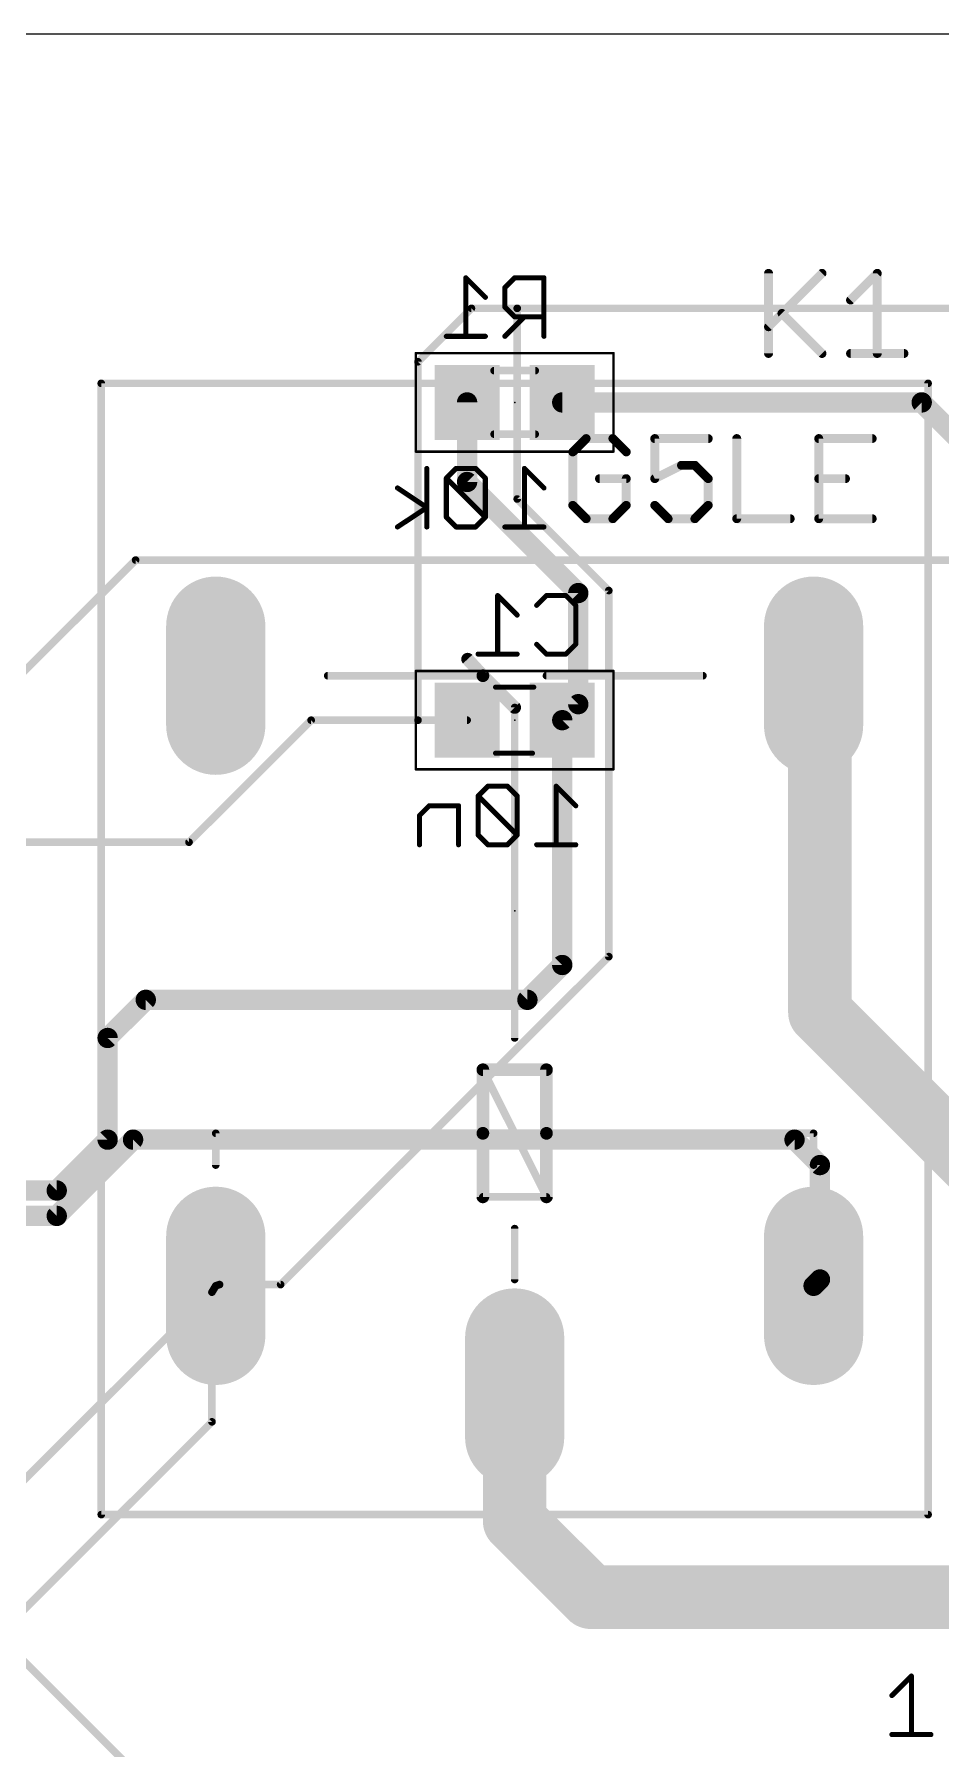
# Model space of a CAD drawing. Extents: x -1 to 57.9, y -5.8 to 55.6.
# Drawn here: x 19.62 to 37.72, y 21.36 to 55.62 of the extents above; entities that cross this region are included whole.
import ezdxf

# ---------------------------------------------------------------- set-up
doc = ezdxf.new("R2010")
doc.units = 0
for name, color, linetype in [('1', 22, 'CONTINUOUS'), ('16', 175, 'CONTINUOUS'), ('17', 82, 'CONTINUOUS'), ('20', 7, 'CONTINUOUS'), ('21', 253, 'CONTINUOUS'), ('23', 7, 'CONTINUOUS'), ('24', 7, 'CONTINUOUS'), ('25', 253, 'CONTINUOUS'), ('26', 253, 'CONTINUOUS'), ('27', 253, 'CONTINUOUS'), ('28', 253, 'CONTINUOUS'), ('40', 175, 'CONTINUOUS'), ('52', 253, 'CONTINUOUS')]:
    doc.layers.add(name, color=color, linetype=linetype)

# ---------------------------------------------------------------- blocks, each defined once
blk = doc.blocks.new('RECT')
blk.add_solid([(-0.5, -0.5), (0.5, -0.5), (-0.5, 0.5), (0.5, 0.5)])
blk = doc.blocks.new('LONGP100')
at = {"const_width": 1}
blk.add_lwpolyline([(-0.5, 0), (0.5, 0)], dxfattribs=at)
at = {"const_width": 0.5}
for points in [[(-0.5, 0.25, 1), (-0.5, -0.25)], [(0.5, -0.25, 1), (0.5, 0.25)]]:
    blk.add_lwpolyline(points, format="xyb", dxfattribs=at)

msp = doc.modelspace()

# ---------------------------------------------------------------- linework, layer by layer
at = {"layer": '1'}
for points, const_width in [([(17.3736, 40.8432), (21.6408, 45.1104)], 0.1524), ([(21.6408, 45.1104), (45.5676, 45.1104)], 0.1524), ([(35.306, 42.672), (35.179, 42.799)], 1.27), ([(35.306, 36.068), (35.306, 42.672)], 1.27), ([(45.6438, 25.7302), (35.306, 36.068)], 1.27), ([(20.066, 32.004), (21.59, 33.528)], 0.4064), ([(21.59, 33.528), (34.798, 33.528)], 0.4064), ([(34.798, 33.528), (35.306, 33.02)], 0.4064), ([(35.306, 33.02), (35.306, 30.734)], 0.4064), ([(12.954, 32.004), (20.066, 32.004)], 0.4064), ([(35.306, 30.734), (35.179, 30.607)], 0.4064), ([(23.1648, 30.48), (23.241, 30.607)], 0.1524), ([(23.1648, 30.48), (23.1648, 27.8892)], 0.1524), ([(29.21, 25.908), (29.21, 28.575)], 1.27), ([(23.1648, 27.8892), (18.8976, 23.622)], 0.1524), ([(30.734, 24.384), (29.21, 25.908)], 1.27), ([(41.91, 24.384), (30.734, 24.384)], 1.27), ([(23.0124, 19.5072), (18.8976, 23.622)], 0.1524)]:
    msp.add_lwpolyline(points, dxfattribs=dict(at, const_width=const_width))
for points, const_width in [([(21.6408, 45.1485, 1), (21.6408, 45.0723)], 0.0762), ([(21.6677, 45.0835, 1), (21.6139, 45.1373)], 0.0762), ([(35.4035, 43.0235, 1), (34.9545, 42.5745)], 0.635), ([(35.6235, 42.672, 1), (34.9885, 42.672)], 0.635), ([(35.0815, 42.4475, 1), (35.5305, 42.8965)], 0.635), ([(35.5305, 36.2925, 1), (35.0815, 35.8435)], 0.635), ([(34.9885, 36.068, 1), (35.6235, 36.068)], 0.635), ([(21.59, 33.6296, 1), (21.59, 33.4264)], 0.2032), ([(21.6618, 33.4562, 1), (21.5182, 33.5998)], 0.2032), ([(34.8698, 33.5998, 1), (34.7262, 33.4562)], 0.2032), ([(34.798, 33.4264, 1), (34.798, 33.6296)], 0.2032), ([(35.4076, 33.02, 1), (35.2044, 33.02)], 0.2032), ([(35.2342, 32.9482, 1), (35.3778, 33.0918)], 0.2032), ([(20.066, 31.9024, 1), (20.066, 32.1056)], 0.2032), ([(19.9942, 32.0758, 1), (20.1378, 31.9322)], 0.2032), ([(35.2044, 30.734, 1), (35.4076, 30.734)], 0.2032), ([(35.3778, 30.6622, 1), (35.2342, 30.8058)], 0.2032), ([(23.2029, 30.48, 1), (23.1267, 30.48)], 0.0762), ([(23.1321, 30.4996, 1), (23.1975, 30.4604)], 0.0762), ([(23.2737, 30.5874, 1), (23.2083, 30.6266)], 0.0762), ([(35.1072, 30.6788, 1), (35.2508, 30.5352)], 0.2032), ([(29.5275, 28.575, 1), (28.8925, 28.575)], 0.635), ([(23.1267, 27.8892, 1), (23.2029, 27.8892)], 0.0762), ([(23.1917, 27.8623, 1), (23.1379, 27.9161)], 0.0762), ([(29.4345, 26.1325, 1), (28.9855, 25.6835)], 0.635), ([(28.8925, 25.908, 1), (29.5275, 25.908)], 0.635), ([(30.734, 24.7015, 1), (30.734, 24.0665)], 0.635), ([(30.5095, 24.1595, 1), (30.9585, 24.6085)], 0.635)]:
    msp.add_lwpolyline(points, format="xyb", dxfattribs=dict(at, const_width=const_width))
at = {"layer": '16'}
for points, const_width in [([(28.3464, 50.1396), (27.2796, 49.0728)], 0.1524), ([(29.2608, 50.1396), (28.3464, 50.1396)], 0.1524), ([(45.4152, 50.1396), (29.2608, 50.1396)], 0.1524), ([(29.2608, 46.3296), (29.2608, 50.1396)], 0.1524), ([(27.2796, 49.0728), (27.2796, 41.91)], 0.1524), ([(28.26, 48.26), (28.26, 46.67)], 0.4064), ([(37.338, 48.26), (30.16, 48.26)], 0.4064), ([(39.37, 46.228), (37.338, 48.26)], 0.4064), ([(28.26, 46.67), (30.48, 44.45)], 0.4064), ([(31.0896, 44.5008), (29.2608, 46.3296)], 0.1524), ([(30.48, 44.45), (30.48, 42.23)], 0.4064), ([(31.0896, 37.1856), (31.0896, 44.5008)], 0.1524), ([(30.48, 42.23), (30.16, 41.91)], 0.4064), ([(22.7076, 39.4716), (25.146, 41.91)], 0.1524), ([(25.146, 41.91), (27.2796, 41.91)], 0.1524), ([(27.2796, 41.91), (28.26, 41.91)], 0.1524), ([(30.16, 41.91), (30.16, 37.018)], 0.4064), ([(16.6116, 39.4716), (22.7076, 39.4716)], 0.1524), ([(24.5364, 30.6324), (31.0896, 37.1856)], 0.1524), ([(30.16, 37.018), (29.464, 36.322)], 0.4064), ([(21.844, 36.322), (21.082, 35.56)], 0.4064), ([(29.464, 36.322), (21.844, 36.322)], 0.4064), ([(21.082, 35.56), (21.082, 33.528)], 0.4064), ([(21.082, 33.528), (20.066, 32.512)], 0.4064), ([(20.066, 32.512), (13.716, 32.512)], 0.4064), ([(23.1648, 30.48), (18.1356, 25.4508)], 0.1524), ([(23.1648, 30.48), (23.241, 30.607)], 0.1524), ([(23.3172, 30.6324), (23.241, 30.607)], 0.1524), ([(23.3172, 30.6324), (24.5364, 30.6324)], 0.1524)]:
    msp.add_lwpolyline(points, dxfattribs=dict(at, const_width=const_width))
for points, const_width in [([(28.3464, 50.1777, 1), (28.3464, 50.1015)], 0.0762), ([(28.3733, 50.1127, 1), (28.3195, 50.1665)], 0.0762), ([(29.2608, 50.1777, 1), (29.2608, 50.1015)], 0.0762), ([(29.2989, 50.1396, 1), (29.2227, 50.1396)], 0.0762), ([(29.2608, 50.1015, 1), (29.2608, 50.1777)], 0.0762), ([(27.3177, 49.0728, 1), (27.2415, 49.0728)], 0.0762), ([(27.2527, 49.0997, 1), (27.3065, 49.0459)], 0.0762), ([(28.3616, 48.26, 1), (28.1584, 48.26)], 0.2032), ([(30.16, 48.3616, 1), (30.16, 48.1584)], 0.2032), ([(37.4098, 48.3318, 1), (37.2662, 48.1882)], 0.2032), ([(37.338, 48.1584, 1), (37.338, 48.3616)], 0.2032), ([(28.1584, 46.67, 1), (28.3616, 46.67)], 0.2032), ([(28.3318, 46.7418, 1), (28.1882, 46.5982)], 0.2032), ([(29.2227, 46.3296, 1), (29.2989, 46.3296)], 0.0762), ([(29.2877, 46.3565, 1), (29.2339, 46.3027)], 0.0762), ([(30.5816, 44.45, 1), (30.3784, 44.45)], 0.2032), ([(30.4082, 44.3782, 1), (30.5518, 44.5218)], 0.2032), ([(31.1277, 44.5008, 1), (31.0515, 44.5008)], 0.0762), ([(31.0627, 44.4739, 1), (31.1165, 44.5277)], 0.0762), ([(30.3784, 42.23, 1), (30.5816, 42.23)], 0.2032), ([(30.5518, 42.1582, 1), (30.4082, 42.3018)], 0.2032), ([(25.146, 41.9481, 1), (25.146, 41.8719)], 0.0762), ([(25.1729, 41.8831, 1), (25.1191, 41.9369)], 0.0762), ([(27.2796, 41.9481, 1), (27.2796, 41.8719)], 0.0762), ([(27.2415, 41.91, 1), (27.3177, 41.91)], 0.0762), ([(27.2796, 41.8719, 1), (27.2796, 41.9481)], 0.0762), ([(28.26, 41.8719, 1), (28.26, 41.9481)], 0.0762), ([(30.2616, 41.91, 1), (30.0584, 41.91)], 0.2032), ([(30.0882, 41.9818, 1), (30.2318, 41.8382)], 0.2032), ([(22.6807, 39.4985, 1), (22.7345, 39.4447)], 0.0762), ([(22.7076, 39.4335, 1), (22.7076, 39.5097)], 0.0762), ([(30.0584, 37.018, 1), (30.2616, 37.018)], 0.2032), ([(30.2318, 36.9462, 1), (30.0882, 37.0898)], 0.2032), ([(31.0515, 37.1856, 1), (31.1277, 37.1856)], 0.0762), ([(31.1165, 37.1587, 1), (31.0627, 37.2125)], 0.0762), ([(21.844, 36.4236, 1), (21.844, 36.2204)], 0.2032), ([(21.9158, 36.2502, 1), (21.7722, 36.3938)], 0.2032), ([(29.3922, 36.3938, 1), (29.5358, 36.2502)], 0.2032), ([(29.464, 36.2204, 1), (29.464, 36.4236)], 0.2032), ([(21.1836, 35.56, 1), (20.9804, 35.56)], 0.2032), ([(21.0102, 35.6318, 1), (21.1538, 35.4882)], 0.2032), ([(20.9804, 33.528, 1), (21.1836, 33.528)], 0.2032), ([(21.1538, 33.4562, 1), (21.0102, 33.5998)], 0.2032), ([(19.9942, 32.5838, 1), (20.1378, 32.4402)], 0.2032), ([(20.066, 32.4104, 1), (20.066, 32.6136)], 0.2032), ([(23.1321, 30.4996, 1), (23.1975, 30.4604)], 0.0762), ([(23.1917, 30.4531, 1), (23.1379, 30.5069)], 0.0762), ([(23.229, 30.6431, 1), (23.253, 30.5709)], 0.0762), ([(23.2737, 30.5874, 1), (23.2083, 30.6266)], 0.0762), ([(23.3172, 30.6705, 1), (23.3172, 30.5943)], 0.0762), ([(23.3292, 30.5963, 1), (23.3052, 30.6685)], 0.0762), ([(24.5095, 30.6593, 1), (24.5633, 30.6055)], 0.0762), ([(24.5364, 30.5943, 1), (24.5364, 30.6705)], 0.0762)]:
    msp.add_lwpolyline(points, format="xyb", dxfattribs=dict(at, const_width=const_width))
at = {"layer": '20'}
msp.add_line((52.502, 55.616), (-1.016, 55.616), dxfattribs=at)
at = {"layer": '21'}
for points, const_width in [([(20.955, 26.035), (20.955, 48.641)], 0.1524), ([(37.465, 48.641), (20.955, 48.641)], 0.1524), ([(37.465, 48.641), (37.465, 26.035)], 0.1524), ([(28.575, 42.799), (28.2702, 43.1292)], 0.254), ([(25.4762, 42.799), (28.575, 42.799)], 0.1524), ([(29.21, 42.164), (28.575, 42.799)], 0.254), ([(29.845, 42.799), (32.9692, 42.799)], 0.1524), ([(29.21, 35.56), (29.21, 42.164)], 0.1524), ([(29.845, 34.925), (28.575, 34.925)], 0.254), ([(28.575, 34.925), (28.575, 33.655)], 0.254), ([(29.845, 32.385), (28.575, 34.925)], 0.1524), ([(29.845, 33.655), (29.845, 34.925)], 0.254), ([(23.241, 33.02), (23.241, 33.655)], 0.1524), ([(23.241, 33.655), (28.575, 33.655)], 0.1524), ([(28.575, 33.655), (28.575, 32.385)], 0.254), ([(29.845, 32.385), (29.845, 33.655)], 0.254), ([(29.845, 33.655), (35.179, 33.655)], 0.1524), ([(35.179, 33.655), (35.179, 33.02)], 0.1524), ([(28.575, 32.385), (29.845, 32.385)], 0.1524), ([(29.21, 30.734), (29.21, 31.75)], 0.1524), ([(20.955, 26.035), (37.465, 26.035)], 0.1524)]:
    msp.add_lwpolyline(points, dxfattribs=dict(at, const_width=const_width))
for points, const_width in [([(20.9931, 48.641, 1), (20.9169, 48.641)], 0.0762), ([(20.955, 48.6791, 1), (20.955, 48.6029)], 0.0762), ([(37.5031, 48.641, 1), (37.4269, 48.641)], 0.0762), ([(37.465, 48.6029, 1), (37.465, 48.6791)], 0.0762), ([(28.3169, 43.1723, 1), (28.2235, 43.0861)], 0.127), ([(25.4762, 42.8371, 1), (25.4762, 42.7609)], 0.0762), ([(28.6199, 42.8439, 1), (28.5301, 42.7541)], 0.127), ([(28.5283, 42.7559, 1), (28.6217, 42.8421)], 0.127), ([(28.575, 42.7609, 1), (28.575, 42.8371)], 0.0762), ([(29.845, 42.8371, 1), (29.845, 42.7609)], 0.0762), ([(32.9692, 42.7609, 1), (32.9692, 42.8371)], 0.0762), ([(29.1651, 42.1191, 1), (29.2549, 42.2089)], 0.127), ([(29.2481, 42.164, 1), (29.1719, 42.164)], 0.0762), ([(29.1719, 35.56, 1), (29.2481, 35.56)], 0.0762), ([(28.575, 34.9885, 1), (28.575, 34.8615)], 0.127), ([(28.6385, 34.925, 1), (28.5115, 34.925)], 0.127), ([(28.6091, 34.942, 1), (28.5409, 34.908)], 0.0762), ([(29.9085, 34.925, 1), (29.7815, 34.925)], 0.127), ([(29.845, 34.8615, 1), (29.845, 34.9885)], 0.127), ([(23.2791, 33.655, 1), (23.2029, 33.655)], 0.0762), ([(23.241, 33.6931, 1), (23.241, 33.6169)], 0.0762), ([(28.6385, 33.655, 1), (28.5115, 33.655)], 0.127), ([(28.5115, 33.655, 1), (28.6385, 33.655)], 0.127), ([(28.575, 33.6169, 1), (28.575, 33.6931)], 0.0762), ([(29.9085, 33.655, 1), (29.7815, 33.655)], 0.127), ([(29.7815, 33.655, 1), (29.9085, 33.655)], 0.127), ([(29.845, 33.6931, 1), (29.845, 33.6169)], 0.0762), ([(35.2171, 33.655, 1), (35.1409, 33.655)], 0.0762), ([(35.179, 33.6169, 1), (35.179, 33.6931)], 0.0762), ([(23.2029, 33.02, 1), (23.2791, 33.02)], 0.0762), ([(35.1409, 33.02, 1), (35.2171, 33.02)], 0.0762), ([(28.5115, 32.385, 1), (28.6385, 32.385)], 0.127), ([(28.575, 32.4231, 1), (28.575, 32.3469)], 0.0762), ([(29.7815, 32.385, 1), (29.9085, 32.385)], 0.127), ([(29.8109, 32.368, 1), (29.8791, 32.402)], 0.0762), ([(29.845, 32.3469, 1), (29.845, 32.4231)], 0.0762), ([(29.2481, 31.75, 1), (29.1719, 31.75)], 0.0762), ([(29.1719, 30.734, 1), (29.2481, 30.734)], 0.0762), ([(20.955, 26.0731, 1), (20.955, 25.9969)], 0.0762), ([(20.9169, 26.035, 1), (20.9931, 26.035)], 0.0762), ([(37.4269, 26.035, 1), (37.5031, 26.035)], 0.0762), ([(37.465, 25.9969, 1), (37.465, 26.0731)], 0.0762)]:
    msp.add_lwpolyline(points, format="xyb", dxfattribs=dict(at, const_width=const_width))
at = {"layer": '23'}
msp.add_point((29.21, 38.1), dxfattribs=at)
at = {"layer": '24'}
for p in [(29.21, 48.26), (29.21, 41.91)]:
    msp.add_point(p, dxfattribs=at)
at = {"layer": '25', "const_width": 0.1778}
for points in [[(34.2796, 50.8395), (34.2796, 49.2379)], [(34.2796, 49.7718), (35.3473, 50.8395)], [(35.9167, 50.3056), (36.4506, 50.8395)], [(36.4506, 50.8395), (36.4506, 49.2379)], [(34.5465, 50.0387), (35.3473, 49.2379)], [(35.9167, 49.2379), (36.9845, 49.2379)]]:
    msp.add_lwpolyline(points, dxfattribs=at)
at = {"layer": '25', "const_width": 0.0889}
for points in [[(34.324, 50.8395, 1), (34.2351, 50.8395)], [(35.3787, 50.808, 1), (35.3159, 50.8709)], [(36.495, 50.8395, 1), (36.4061, 50.8395)], [(36.482, 50.808, 1), (36.4192, 50.8709)], [(35.8853, 50.337, 1), (35.9482, 50.2742)], [(34.5779, 50.0701, 1), (34.5151, 50.0073)], [(34.2482, 49.8032, 1), (34.311, 49.7403)], [(34.2351, 49.2379, 1), (34.324, 49.2379)], [(35.3159, 49.2065, 1), (35.3787, 49.2693)], [(35.9167, 49.2824, 1), (35.9167, 49.1935)], [(36.4061, 49.2379, 1), (36.495, 49.2379)], [(36.9845, 49.1935, 1), (36.9845, 49.2824)]]:
    msp.add_lwpolyline(points, format="xyb", dxfattribs=at)
at = {"layer": '26', "const_width": 0.0508}
for points in [[(28.253, 50.7682, 1), (28.217, 50.7322)], [(28.2604, 50.7502, 1), (28.2096, 50.7502)], [(29.2095, 50.7756, 1), (29.2095, 50.7248)], [(29.2275, 50.7322, 1), (29.1915, 50.7682)], [(29.8196, 50.7502, 1), (29.7688, 50.7502)], [(29.7942, 50.7248, 1), (29.7942, 50.7756)], [(28.6068, 50.3424, 1), (28.6428, 50.3784)], [(28.9966, 50.5733, 1), (29.0326, 50.5373)], [(29.04, 50.5553, 1), (28.9892, 50.5553)], [(29.0326, 50.1835, 1), (28.9966, 50.1475)], [(28.9892, 50.1655, 1), (29.04, 50.1655)], [(29.2095, 49.996, 1), (29.2095, 49.9452)], [(29.4224, 49.9526, 1), (29.3864, 49.9886)], [(29.7942, 49.9452, 1), (29.7942, 49.996)], [(29.1915, 49.9526, 1), (29.2275, 49.9886)], [(27.8452, 49.6062, 1), (27.8452, 49.5554)], [(28.2096, 49.5808, 1), (28.2604, 49.5808)], [(28.6248, 49.5554, 1), (28.6248, 49.6062)], [(28.9966, 49.5988, 1), (29.0326, 49.5628)], [(29.7688, 49.5808, 1), (29.8196, 49.5808)], [(28.888, 44.4182, 1), (28.852, 44.3822)], [(28.8954, 44.4002, 1), (28.8446, 44.4002)], [(29.6316, 44.2233, 1), (29.6676, 44.1873)], [(29.8445, 44.4256, 1), (29.8445, 44.3748)], [(29.8625, 44.3822, 1), (29.8265, 44.4182)], [(30.2523, 44.4182, 1), (30.2163, 44.3822)], [(30.2343, 44.3748, 1), (30.2343, 44.4256)], [(30.4546, 44.2053, 1), (30.4038, 44.2053)], [(30.4112, 44.1873, 1), (30.4472, 44.2233)], [(29.2418, 43.9924, 1), (29.2778, 44.0284)], [(28.4802, 43.2562, 1), (28.4802, 43.2054)], [(28.8446, 43.2308, 1), (28.8954, 43.2308)], [(29.2598, 43.2054, 1), (29.2598, 43.2562)], [(29.6676, 43.4437, 1), (29.6316, 43.4077)], [(29.8445, 43.2562, 1), (29.8445, 43.2054)], [(29.8265, 43.2128, 1), (29.8625, 43.2488)], [(30.2163, 43.2488, 1), (30.2523, 43.2128)], [(30.2343, 43.2054, 1), (30.2343, 43.2562)], [(30.4038, 43.4257, 1), (30.4546, 43.4257)], [(30.4472, 43.4077, 1), (30.4112, 43.4437)]]:
    msp.add_lwpolyline(points, format="xyb", dxfattribs=at)
at = {"layer": '26', "const_width": 0.1016}
for points in [[(28.6248, 50.3604), (28.235, 50.7502)], [(28.235, 50.7502), (28.235, 49.5808)], [(29.2095, 50.7502), (29.0146, 50.5553)], [(29.7942, 50.7502), (29.2095, 50.7502)], [(29.7942, 49.5808), (29.7942, 50.7502)], [(29.0146, 50.5553), (29.0146, 50.1655)], [(29.0146, 50.1655), (29.2095, 49.9706)], [(29.4044, 49.9706), (29.0146, 49.5808)], [(29.2095, 49.9706), (29.7942, 49.9706)], [(28.6248, 49.5808), (27.8452, 49.5808)], [(29.2598, 44.0104), (28.87, 44.4002)], [(28.87, 44.4002), (28.87, 43.2308)], [(29.6496, 44.2053), (29.8445, 44.4002)], [(29.8445, 44.4002), (30.2343, 44.4002)], [(30.2343, 44.4002), (30.4292, 44.2053)], [(30.4292, 44.2053), (30.4292, 43.4257)], [(29.2598, 43.2308), (28.4802, 43.2308)], [(29.8445, 43.2308), (29.6496, 43.4257)], [(30.2343, 43.2308), (29.8445, 43.2308)], [(30.4292, 43.4257), (30.2343, 43.2308)]]:
    msp.add_lwpolyline(points, dxfattribs=at)
at = {"layer": '27'}
for points, const_width in [([(30.6372, 47.5375), (30.3703, 47.2705)], 0.1778), ([(31.1711, 47.5375), (30.6372, 47.5375)], 0.1778), ([(31.438, 47.2705), (31.1711, 47.5375)], 0.1778), ([(33.0751, 47.5375), (32.0074, 47.5375)], 0.1778), ([(32.0074, 47.5375), (32.0074, 46.7367)], 0.1778), ([(33.6446, 47.5375), (33.6446, 45.9359)], 0.1778), ([(36.3494, 47.5375), (35.2817, 47.5375)], 0.1778), ([(35.2817, 47.5375), (35.2817, 45.9359)], 0.1778), ([(30.3703, 47.2705), (30.3703, 46.2028)], 0.1778), ([(32.0074, 46.7367), (32.5413, 47.0036)], 0.1778), ([(32.5413, 47.0036), (32.8082, 47.0036)], 0.1778), ([(32.8082, 47.0036), (33.0751, 46.7367)], 0.1778), ([(31.438, 46.7367), (30.9041, 46.7367)], 0.1778), ([(31.438, 46.2028), (31.438, 46.7367)], 0.1778), ([(33.0751, 46.7367), (33.0751, 46.2028)], 0.1778), ([(35.2817, 46.7367), (35.8156, 46.7367)], 0.1778), ([(30.3703, 46.2028), (30.6372, 45.9359)], 0.1778), ([(31.1711, 45.9359), (31.438, 46.2028)], 0.1778), ([(32.2743, 45.9359), (32.0074, 46.2028)], 0.1778), ([(33.0751, 46.2028), (32.8082, 45.9359)], 0.1778), ([(30.6372, 45.9359), (31.1711, 45.9359)], 0.1778), ([(32.8082, 45.9359), (32.2743, 45.9359)], 0.1778), ([(33.6446, 45.9359), (34.7123, 45.9359)], 0.1778), ([(35.2817, 45.9359), (36.3494, 45.9359)], 0.1778), ([(36.7425, 22.4204), (37.1323, 22.8102)], 0.1016), ([(37.1323, 22.8102), (37.1323, 21.6408)], 0.1016), ([(36.7425, 21.6408), (37.5221, 21.6408)], 0.1016)]:
    msp.add_lwpolyline(points, dxfattribs=dict(at, const_width=const_width))
for points, const_width in [([(30.6372, 47.5819, 1), (30.6372, 47.493)], 0.0889), ([(30.6686, 47.506, 1), (30.6058, 47.5689)], 0.0889), ([(31.2025, 47.5689, 1), (31.1396, 47.506)], 0.0889), ([(31.1711, 47.493, 1), (31.1711, 47.5819)], 0.0889), ([(32.0074, 47.5819, 1), (32.0074, 47.493)], 0.0889), ([(32.0519, 47.5375, 1), (31.963, 47.5375)], 0.0889), ([(33.0751, 47.493, 1), (33.0751, 47.5819)], 0.0889), ([(33.689, 47.5375, 1), (33.6001, 47.5375)], 0.0889), ([(35.2817, 47.5819, 1), (35.2817, 47.493)], 0.0889), ([(35.3262, 47.5375, 1), (35.2373, 47.5375)], 0.0889), ([(36.3494, 47.493, 1), (36.3494, 47.5819)], 0.0889), ([(30.4147, 47.2705, 1), (30.3258, 47.2705)], 0.0889), ([(30.3388, 47.302, 1), (30.4017, 47.2391)], 0.0889), ([(31.4065, 47.2391, 1), (31.4694, 47.302)], 0.0889), ([(32.5413, 47.0481, 1), (32.5413, 46.9592)], 0.0889), ([(32.5612, 46.9639, 1), (32.5214, 47.0434)], 0.0889), ([(32.8396, 47.035, 1), (32.7768, 46.9722)], 0.0889), ([(32.8082, 46.9592, 1), (32.8082, 47.0481)], 0.0889), ([(30.9041, 46.7811, 1), (30.9041, 46.6922)], 0.0889), ([(31.4824, 46.7367, 1), (31.3935, 46.7367)], 0.0889), ([(31.438, 46.6922, 1), (31.438, 46.7811)], 0.0889), ([(31.9875, 46.7764, 1), (32.0273, 46.6969)], 0.0889), ([(31.963, 46.7367, 1), (32.0519, 46.7367)], 0.0889), ([(33.1196, 46.7367, 1), (33.0307, 46.7367)], 0.0889), ([(33.0437, 46.7053, 1), (33.1066, 46.7681)], 0.0889), ([(35.2817, 46.7811, 1), (35.2817, 46.6922)], 0.0889), ([(35.8156, 46.6922, 1), (35.8156, 46.7811)], 0.0889), ([(30.4017, 46.2343, 1), (30.3388, 46.1714)], 0.0889), ([(31.4694, 46.1714, 1), (31.4065, 46.2343)], 0.0889), ([(32.0389, 46.2343, 1), (31.976, 46.1714)], 0.0889), ([(33.1066, 46.1714, 1), (33.0437, 46.2343)], 0.0889), ([(30.3258, 46.2028, 1), (30.4147, 46.2028)], 0.0889), ([(30.6372, 45.9804, 1), (30.6372, 45.8915)], 0.0889), ([(30.6058, 45.9045, 1), (30.6686, 45.9673)], 0.0889), ([(31.1396, 45.9673, 1), (31.2025, 45.9045)], 0.0889), ([(31.1711, 45.8915, 1), (31.1711, 45.9804)], 0.0889), ([(31.3935, 46.2028, 1), (31.4824, 46.2028)], 0.0889), ([(32.2743, 45.9804, 1), (32.2743, 45.8915)], 0.0889), ([(32.2429, 45.9045, 1), (32.3058, 45.9673)], 0.0889), ([(32.7768, 45.9673, 1), (32.8396, 45.9045)], 0.0889), ([(32.8082, 45.8915, 1), (32.8082, 45.9804)], 0.0889), ([(33.0307, 46.2028, 1), (33.1196, 46.2028)], 0.0889), ([(33.6001, 45.9359, 1), (33.689, 45.9359)], 0.0889), ([(33.6446, 45.9804, 1), (33.6446, 45.8915)], 0.0889), ([(34.7123, 45.8915, 1), (34.7123, 45.9804)], 0.0889), ([(35.2817, 45.9804, 1), (35.2817, 45.8915)], 0.0889), ([(35.2373, 45.9359, 1), (35.3262, 45.9359)], 0.0889), ([(36.3494, 45.8915, 1), (36.3494, 45.9804)], 0.0889), ([(37.1577, 22.8102, 1), (37.1069, 22.8102)], 0.0508), ([(37.1503, 22.7922, 1), (37.1143, 22.8282)], 0.0508), ([(36.7245, 22.4384, 1), (36.7605, 22.4024)], 0.0508), ([(36.7425, 21.6662, 1), (36.7425, 21.6154)], 0.0508), ([(37.1069, 21.6408, 1), (37.1577, 21.6408)], 0.0508), ([(37.5221, 21.6154, 1), (37.5221, 21.6662)], 0.0508)]:
    msp.add_lwpolyline(points, format="xyb", dxfattribs=dict(at, const_width=const_width))
at = {"layer": '28', "const_width": 0.1016}
for points in [[(27.4554, 45.7708), (27.4554, 46.9402)], [(28.0401, 46.9402), (27.8452, 46.7453)], [(28.4299, 46.9402), (28.0401, 46.9402)], [(28.6248, 46.7453), (28.4299, 46.9402)], [(29.7942, 46.5504), (29.4044, 46.9402)], [(29.4044, 46.9402), (29.4044, 45.7708)], [(27.4554, 46.1606), (26.8707, 46.5504)], [(27.8452, 46.7453), (27.8452, 45.9657)], [(28.6248, 45.9657), (27.8452, 46.7453)], [(28.6248, 45.9657), (28.6248, 46.7453)], [(26.8707, 45.7708), (27.4554, 46.1606)], [(27.8452, 45.9657), (28.0401, 45.7708)], [(28.4299, 45.7708), (28.6248, 45.9657)], [(28.0401, 45.7708), (28.4299, 45.7708)], [(29.7942, 45.7708), (29.0146, 45.7708)], [(28.6751, 40.5902), (28.4802, 40.3953)], [(28.4802, 40.3953), (28.4802, 39.6157)], [(29.2598, 39.6157), (28.4802, 40.3953)], [(29.0649, 40.5902), (28.6751, 40.5902)], [(29.2598, 40.3953), (29.0649, 40.5902)], [(29.2598, 39.6157), (29.2598, 40.3953)], [(30.4292, 40.2004), (30.0394, 40.5902)], [(30.0394, 40.5902), (30.0394, 39.4208)], [(27.5057, 40.2004), (27.3108, 40.0055)], [(28.0904, 40.2004), (27.5057, 40.2004)], [(28.0904, 39.4208), (28.0904, 40.2004)], [(27.3108, 40.0055), (27.3108, 39.4208)], [(28.4802, 39.6157), (28.6751, 39.4208)], [(28.6751, 39.4208), (29.0649, 39.4208)], [(29.0649, 39.4208), (29.2598, 39.6157)], [(30.4292, 39.4208), (29.6496, 39.4208)]]:
    msp.add_lwpolyline(points, dxfattribs=at)
at = {"layer": '28', "const_width": 0.0508}
for points in [[(27.4808, 46.9402, 1), (27.43, 46.9402)], [(28.0401, 46.9656, 1), (28.0401, 46.9148)], [(28.0581, 46.9222, 1), (28.0221, 46.9582)], [(28.4479, 46.9582, 1), (28.4119, 46.9222)], [(28.4299, 46.9148, 1), (28.4299, 46.9656)], [(29.4224, 46.9582, 1), (29.3864, 46.9222)], [(29.4298, 46.9402, 1), (29.379, 46.9402)], [(26.8848, 46.5715, 1), (26.8566, 46.5293)], [(27.8632, 46.7633, 1), (27.8272, 46.7273)], [(27.8272, 46.7633, 1), (27.8632, 46.7273)], [(27.8706, 46.7453, 1), (27.8198, 46.7453)], [(28.6502, 46.7453, 1), (28.5994, 46.7453)], [(28.6068, 46.7273, 1), (28.6428, 46.7633)], [(29.7762, 46.5324, 1), (29.8122, 46.5684)], [(27.4695, 46.1395, 1), (27.4413, 46.1817)], [(27.4413, 46.1395, 1), (27.4695, 46.1817)], [(27.8632, 45.9837, 1), (27.8272, 45.9477)], [(27.8198, 45.9657, 1), (27.8706, 45.9657)], [(28.5994, 45.9657, 1), (28.6502, 45.9657)], [(28.6428, 45.9477, 1), (28.6068, 45.9837)], [(28.6068, 45.9477, 1), (28.6428, 45.9837)], [(26.8566, 45.7919, 1), (26.8848, 45.7497)], [(27.43, 45.7708, 1), (27.4808, 45.7708)], [(28.0401, 45.7962, 1), (28.0401, 45.7454)], [(28.0221, 45.7528, 1), (28.0581, 45.7888)], [(28.4119, 45.7888, 1), (28.4479, 45.7528)], [(28.4299, 45.7454, 1), (28.4299, 45.7962)], [(29.0146, 45.7962, 1), (29.0146, 45.7454)], [(29.379, 45.7708, 1), (29.4298, 45.7708)], [(29.7942, 45.7454, 1), (29.7942, 45.7962)], [(28.4982, 40.4133, 1), (28.4622, 40.3773)], [(28.4622, 40.4133, 1), (28.4982, 40.3773)], [(28.5056, 40.3953, 1), (28.4548, 40.3953)], [(28.6751, 40.6156, 1), (28.6751, 40.5648)], [(28.6931, 40.5722, 1), (28.6571, 40.6082)], [(29.0829, 40.6082, 1), (29.0469, 40.5722)], [(29.0649, 40.5648, 1), (29.0649, 40.6156)], [(29.2852, 40.3953, 1), (29.2344, 40.3953)], [(29.2418, 40.3773, 1), (29.2778, 40.4133)], [(30.0574, 40.6082, 1), (30.0214, 40.5722)], [(30.0648, 40.5902, 1), (30.014, 40.5902)], [(27.5057, 40.2258, 1), (27.5057, 40.175)], [(27.5237, 40.1824, 1), (27.4877, 40.2184)], [(28.1158, 40.2004, 1), (28.065, 40.2004)], [(28.0904, 40.175, 1), (28.0904, 40.2258)], [(30.4112, 40.1824, 1), (30.4472, 40.2184)], [(27.2928, 40.0235, 1), (27.3288, 39.9875)], [(27.3362, 40.0055, 1), (27.2854, 40.0055)], [(27.2854, 39.4208, 1), (27.3362, 39.4208)], [(28.065, 39.4208, 1), (28.1158, 39.4208)], [(28.4982, 39.6337, 1), (28.4622, 39.5977)], [(28.4548, 39.6157, 1), (28.5056, 39.6157)], [(28.6751, 39.4462, 1), (28.6751, 39.3954)], [(28.6571, 39.4028, 1), (28.6931, 39.4388)], [(29.0469, 39.4388, 1), (29.0829, 39.4028)], [(29.0649, 39.3954, 1), (29.0649, 39.4462)], [(29.2344, 39.6157, 1), (29.2852, 39.6157)], [(29.2778, 39.5977, 1), (29.2418, 39.6337)], [(29.2418, 39.5977, 1), (29.2778, 39.6337)], [(29.6496, 39.4462, 1), (29.6496, 39.3954)], [(30.014, 39.4208, 1), (30.0648, 39.4208)], [(30.4292, 39.3954, 1), (30.4292, 39.4462)]]:
    msp.add_lwpolyline(points, format="xyb", dxfattribs=at)
at = {"layer": '40', "const_width": 0.0508}
for points in [[(31.183, 49.243), (27.237, 49.243)], [(27.237, 49.243), (27.237, 47.277)], [(31.183, 47.277), (31.183, 49.243)], [(27.237, 47.277), (31.183, 47.277)], [(31.183, 42.893), (27.237, 42.893)], [(27.237, 42.893), (27.237, 40.927)], [(31.183, 40.927), (31.183, 42.893)], [(27.237, 40.927), (31.183, 40.927)]]:
    msp.add_lwpolyline(points, dxfattribs=at)
at = {"layer": '40', "const_width": 0.0254}
for points in [[(27.237, 49.2557, 1), (27.237, 49.2303)], [(27.2497, 49.243, 1), (27.2243, 49.243)], [(31.1957, 49.243, 1), (31.1703, 49.243)], [(31.183, 49.2303, 1), (31.183, 49.2557)], [(27.237, 47.2897, 1), (27.237, 47.2643)], [(27.2243, 47.277, 1), (27.2497, 47.277)], [(31.1703, 47.277, 1), (31.1957, 47.277)], [(31.183, 47.2643, 1), (31.183, 47.2897)], [(27.237, 42.9057, 1), (27.237, 42.8803)], [(27.2497, 42.893, 1), (27.2243, 42.893)], [(31.1957, 42.893, 1), (31.1703, 42.893)], [(31.183, 42.8803, 1), (31.183, 42.9057)], [(27.237, 40.9397, 1), (27.237, 40.9143)], [(27.2243, 40.927, 1), (27.2497, 40.927)], [(31.1703, 40.927, 1), (31.1957, 40.927)], [(31.183, 40.9143, 1), (31.183, 40.9397)]]:
    msp.add_lwpolyline(points, format="xyb", dxfattribs=at)
at = {"layer": '52'}
for points, const_width in [([(29.62, 48.895), (28.8, 48.895)], 0.1524), ([(29.62, 47.625), (28.8, 47.625)], 0.1524), ([(29.591, 42.57), (28.829, 42.57)], 0.1016), ([(29.566, 41.25), (28.829, 41.25)], 0.1016)]:
    msp.add_lwpolyline(points, dxfattribs=dict(at, const_width=const_width))
for points, const_width in [([(28.8, 48.9331, 1), (28.8, 48.8569)], 0.0762), ([(29.62, 48.8569, 1), (29.62, 48.9331)], 0.0762), ([(28.8, 47.6631, 1), (28.8, 47.5869)], 0.0762), ([(29.62, 47.5869, 1), (29.62, 47.6631)], 0.0762), ([(28.829, 42.5954, 1), (28.829, 42.5446)], 0.0508), ([(29.591, 42.5446, 1), (29.591, 42.5954)], 0.0508), ([(28.829, 41.2754, 1), (28.829, 41.2246)], 0.0508), ([(29.566, 41.2246, 1), (29.566, 41.2754)], 0.0508)]:
    msp.add_lwpolyline(points, format="xyb", dxfattribs=dict(at, const_width=const_width))

# ---------------------------------------------------------------- block references
at = {"layer": '16', "xscale": 1.3, "yscale": 1.5, "rotation": 180}
for p in [(28.26, 48.26), (30.16, 48.26), (28.26, 41.91), (30.16, 41.91)]:
    msp.add_blockref('RECT', p, dxfattribs=at)
at = {"layer": '17', "xscale": 1.9812, "yscale": 1.9812, "rotation": 90}
for p in [(23.241, 42.799), (23.241, 42.799), (35.179, 42.799), (35.179, 42.799), (23.241, 30.607), (23.241, 30.607), (35.179, 30.607), (35.179, 30.607), (29.21, 28.575), (29.21, 28.575)]:
    msp.add_blockref('LONGP100', p, dxfattribs=at)
at = {"layer": '52', "rotation": 180}
for p, xscale, yscale in [((28.4786, 48.2615), 0.65, 1.4), ((29.9518, 48.2615), 0.65, 1.4), ((28.4794, 41.9111), 0.7501, 1.4501), ((29.9272, 41.9111), 0.7501, 1.4501)]:
    msp.add_blockref('RECT', p, dxfattribs=dict(at, xscale=xscale, yscale=yscale))

doc.saveas('drawing.dxf')
